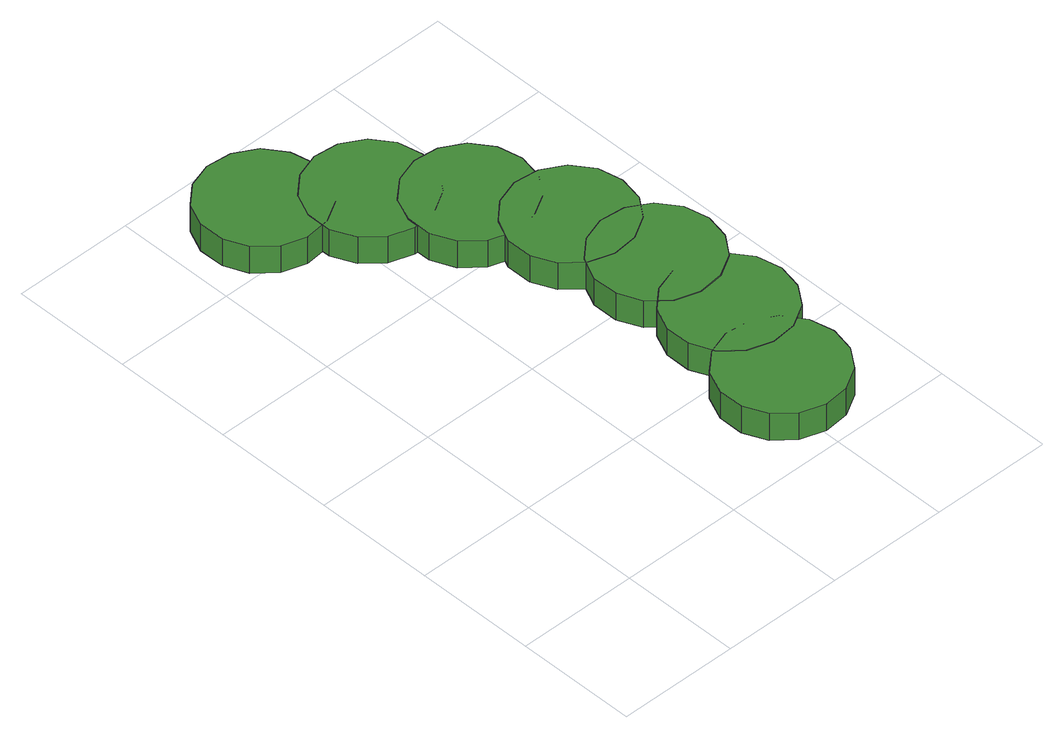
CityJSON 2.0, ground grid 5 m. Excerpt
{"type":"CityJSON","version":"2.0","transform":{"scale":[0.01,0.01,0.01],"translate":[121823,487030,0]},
"CityObjects":{
"tree1":{"type":"SolitaryVegetationObject","attributes":{"function":"something"},"geometry":[{"type":"MultiSurface","lod":"1","boundaries":[[[0,1,2,3,4,5,6,7,8,9,10,11,12,13,14]],[[15,16,17,18,19,20,21,22,23,24,25,26,27,28,29]],[[0,29,28,1]],[[1,28,27,2]],[[2,27,26,3]],[[3,26,25,4]],[[4,25,24,5]],[[5,24,23,6]],[[6,23,22,7]],[[7,22,21,8]],[[8,21,20,9]],[[9,20,19,10]],[[10,19,18,11]],[[11,18,17,12]],[[12,17,16,13]],[[13,16,15,14]],[[14,15,29,0]]]}]},
"tree2":{"type":"SolitaryVegetationObject","attributes":{"function":"something"},"geometry":[{"type":"MultiSurface","lod":"1","boundaries":[[[30,31,32,33,34,35,36,37,38,39,40,41,42,43,44]],[[45,46,47,48,49,50,51,52,53,54,55,56,57,58,59]],[[30,59,58,31]],[[31,58,57,32]],[[32,57,56,33]],[[33,56,55,34]],[[34,55,54,35]],[[35,54,53,36]],[[36,53,52,37]],[[37,52,51,38]],[[38,51,50,39]],[[39,50,49,40]],[[40,49,48,41]],[[41,48,47,42]],[[42,47,46,43]],[[43,46,45,44]],[[44,45,59,30]]]}]},
"tree3":{"type":"SolitaryVegetationObject","attributes":{"function":"something"},"geometry":[{"type":"MultiSurface","lod":"1","boundaries":[[[60,61,62,63,64,65,66,67,68,69,70,71,72,73,74]],[[75,76,77,78,79,80,81,82,83,84,85,86,87,88,89]],[[60,89,88,61]],[[61,88,87,62]],[[62,87,86,63]],[[63,86,85,64]],[[64,85,84,65]],[[65,84,83,66]],[[66,83,82,67]],[[67,82,81,68]],[[68,81,80,69]],[[69,80,79,70]],[[70,79,78,71]],[[71,78,77,72]],[[72,77,76,73]],[[73,76,75,74]],[[74,75,89,60]]]}]},
"tree4":{"type":"SolitaryVegetationObject","attributes":{"function":"something"},"geometry":[{"type":"MultiSurface","lod":"1","boundaries":[[[90,91,92,93,94,95,96,97,98,99,100,101,102,103,104]],[[105,106,107,108,109,110,111,112,113,114,115,116,117,118,119]],[[90,119,118,91]],[[91,118,117,92]],[[92,117,116,93]],[[93,116,115,94]],[[94,115,114,95]],[[95,114,113,96]],[[96,113,112,97]],[[97,112,111,98]],[[98,111,110,99]],[[99,110,109,100]],[[100,109,108,101]],[[101,108,107,102]],[[102,107,106,103]],[[103,106,105,104]],[[104,105,119,90]]]}]},
"tree5":{"type":"SolitaryVegetationObject","attributes":{"function":"something"},"geometry":[{"type":"MultiSurface","lod":"1","boundaries":[[[120,121,122,123,124,125,126,127,128,129,130,131,132,133,134]],[[135,136,137,138,139,140,141,142,143,144,145,146,147,148,149]],[[120,149,148,121]],[[121,148,147,122]],[[122,147,146,123]],[[123,146,145,124]],[[124,145,144,125]],[[125,144,143,126]],[[126,143,142,127]],[[127,142,141,128]],[[128,141,140,129]],[[129,140,139,130]],[[130,139,138,131]],[[131,138,137,132]],[[132,137,136,133]],[[133,136,135,134]],[[134,135,149,120]]]}]},
"tree6":{"type":"SolitaryVegetationObject","attributes":{"function":"something"},"geometry":[{"type":"MultiSurface","lod":"1","boundaries":[[[150,151,152,153,154,155,156,157,158,159,160,161,162,163,164]],[[165,166,167,168,169,170,171,172,173,174,175,176,177,178,179]],[[150,179,178,151]],[[151,178,177,152]],[[152,177,176,153]],[[153,176,175,154]],[[154,175,174,155]],[[155,174,173,156]],[[156,173,172,157]],[[157,172,171,158]],[[158,171,170,159]],[[159,170,169,160]],[[160,169,168,161]],[[161,168,167,162]],[[162,167,166,163]],[[163,166,165,164]],[[164,165,179,150]]]}]},
"tree7":{"type":"SolitaryVegetationObject","attributes":{"function":"something"},"geometry":[{"type":"MultiSurface","lod":"1","boundaries":[[[180,181,182,183,184,185,186,187,188,189,190,191,192,193,194]],[[195,196,197,198,199,200,201,202,203,204,205,206,207,208,209]],[[180,209,208,181]],[[181,208,207,182]],[[182,207,206,183]],[[183,206,205,184]],[[184,205,204,185]],[[185,204,203,186]],[[186,203,202,187]],[[187,202,201,188]],[[188,201,200,189]],[[189,200,199,190]],[[190,199,198,191]],[[191,198,197,192]],[[192,197,196,193]],[[193,196,195,194]],[[194,195,209,180]]]}]}
},
"vertices":[
[597,2176,155],[575,2278,155],[514,2363,155],[423,2415,155],[319,2426,155],[219,2394,155],[141,2324,155],[99,2228,155],[99,2123,155],[141,2028,155],[219,1957,155],[319,1925,155],[423,1936,155],[514,1988,155],[575,2073,155],[575,2073,30],[514,1988,30],[423,1936,30],[319,1925,30],[219,1957,30],[141,2028,30],[99,2123,30],[99,2228,30],[141,2324,30],[219,2394,30],[319,2426,30],[423,2415,30],[514,2363,30],[575,2278,30],[597,2176,30],
[1286,313,162],[1264,415,162],[1203,500,162],[1112,552,162],[1008,563,162],[908,531,162],[830,461,162],[788,365,162],[788,260,162],[830,165,162],[908,95,162],[1008,62,162],[1112,73,162],[1203,126,162],[1264,210,162],[1264,210,37],[1203,126,37],[1112,73,37],[1008,62,37],[908,95,37],[830,165,37],[788,260,37],[788,365,37],[830,461,37],[908,531,37],[1008,563,37],[1112,552,37],[1203,500,37],[1264,415,37],[1286,313,37],
[895,1951,158],[874,2054,158],[812,2138,158],[721,2191,158],[617,2202,158],[517,2169,158],[440,2099,158],[397,2003,158],[397,1899,158],[440,1803,158],[517,1733,158],[617,1700,158],[721,1711,158],[812,1764,158],[874,1849,158],[874,1849,33],[812,1764,33],[721,1711,33],[617,1700,33],[517,1733,33],[440,1803,33],[397,1899,33],[397,2003,33],[440,2099,33],[517,2169,33],[617,2202,33],[721,2191,33],[812,2138,33],[874,2054,33],[895,1951,33],
[1377,668,164],[1355,771,164],[1294,855,164],[1203,908,164],[1099,919,164],[999,886,164],[921,816,164],[879,721,164],[879,616,164],[921,520,164],[999,450,164],[1099,418,164],[1203,429,164],[1294,481,164],[1355,566,164],[1355,566,39],[1294,481,39],[1203,429,39],[1099,418,39],[999,450,39],[921,520,39],[879,616,39],[879,721,39],[921,816,39],[999,886,39],[1099,919,39],[1203,908,39],[1294,855,39],[1355,771,39],[1377,668,39],
[1125,1694,162],[1103,1796,162],[1042,1881,162],[951,1933,162],[847,1944,162],[747,1912,162],[669,1842,162],[627,1746,162],[627,1641,162],[669,1546,162],[747,1475,162],[847,1443,162],[951,1454,162],[1042,1506,162],[1103,1591,162],[1103,1591,37],[1042,1506,37],[951,1454,37],[847,1443,37],[747,1475,37],[669,1546,37],[627,1641,37],[627,1746,37],[669,1842,37],[747,1912,37],[847,1944,37],[951,1933,37],[1042,1881,37],[1103,1796,37],[1125,1694,37],
[1373,1024,166],[1351,1127,166],[1289,1212,166],[1199,1264,166],[1094,1275,166],[995,1243,166],[917,1172,166],[874,1077,166],[874,972,166],[917,876,166],[995,806,166],[1094,774,166],[1199,785,166],[1289,837,166],[1351,922,166],[1351,922,41],[1289,837,41],[1199,785,41],[1094,774,41],[995,806,41],[917,876,41],[874,972,41],[874,1077,41],[917,1172,41],[995,1243,41],[1094,1275,41],[1199,1264,41],[1289,1212,41],[1351,1127,41],[1373,1024,41],
[1293,1370,166],[1272,1472,166],[1210,1557,166],[1119,1609,166],[1015,1620,166],[915,1588,166],[838,1518,166],[795,1422,166],[795,1317,166],[838,1222,166],[915,1152,166],[1015,1119,166],[1119,1130,166],[1210,1183,166],[1272,1267,166],[1272,1267,41],[1210,1183,41],[1119,1130,41],[1015,1119,41],[915,1152,41],[838,1222,41],[795,1317,41],[795,1422,41],[838,1518,41],[915,1588,41],[1015,1620,41],[1119,1609,41],[1210,1557,41],[1272,1472,41],[1293,1370,41]
]}
